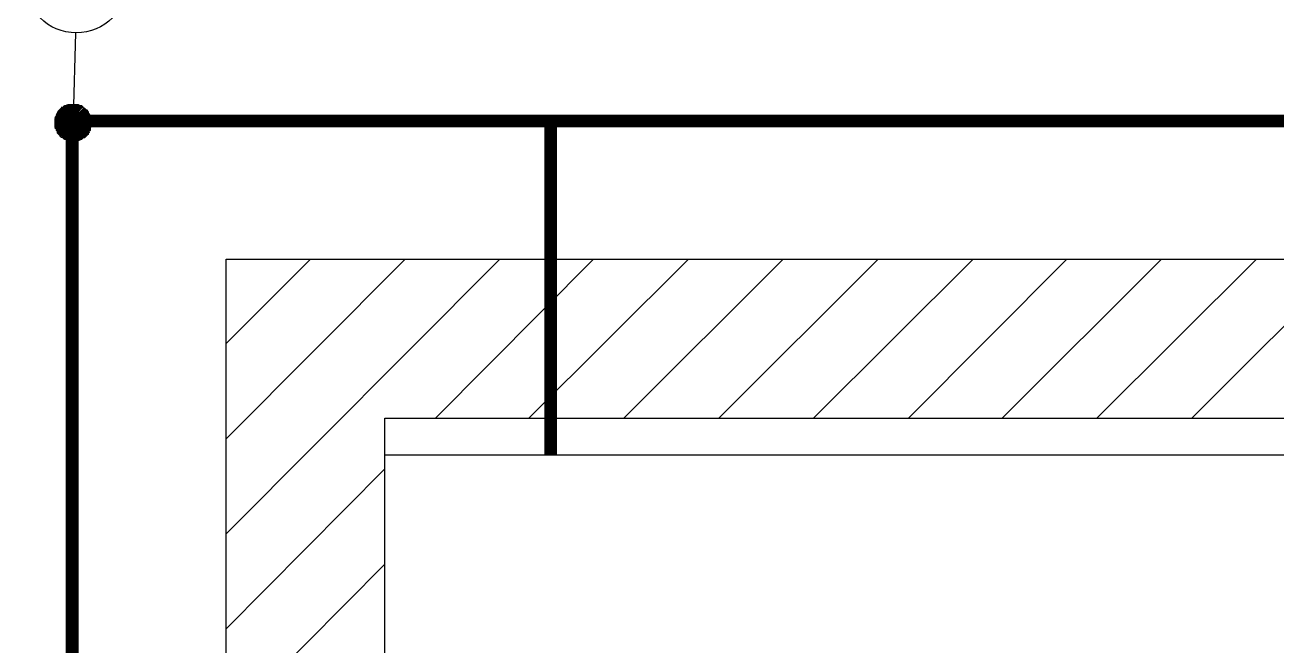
# Model space of a CAD drawing. Extents: x 2969 to 3809, y -1283 to -33.
# Drawn here: x 3069.2 to 3130.3, y -890.1 to -859.8 of the extents above; entities that cross this region are included whole.
import ezdxf

# ---------------------------------------------------------------- set-up
doc = ezdxf.new("R2010")
doc.units = 0
doc.header["$LTSCALE"] = 10
for name, color, linetype in [('填充', 8, 'Continuous'), ('轮廓', 7, 'Continuous'), ('钢筋', 4, 'Continuous')]:
    doc.layers.add(name, color=color, linetype=linetype)

msp = doc.modelspace()

# ---------------------------------------------------------------- linework, layer by layer
at = {"layer": '填充'}
for points in [[(3079.005, -875.386), (3083.11, -871.267)], [(3079.005, -880.027), (3087.732, -871.267)], [(3079.005, -884.671), (3092.364, -871.267)], [(3089.215, -879.024), (3096.938, -871.267)], [(3093.782, -879.024), (3101.57, -871.267)], [(3098.41, -879.024), (3106.198, -871.267)], [(3103.042, -879.024), (3110.831, -871.267)], [(3107.671, -879.024), (3115.459, -871.267)], [(3112.303, -879.024), (3120.037, -871.267)], [(3116.881, -879.024), (3124.666, -871.267)], [(3121.509, -879.024), (3129.298, -871.267)], [(3126.138, -879.024), (3133.926, -871.267)], [(3079.005, -889.311), (3086.739, -881.503)], [(3079.005, -893.955), (3086.739, -886.147)]]:
    msp.add_lwpolyline(points, dxfattribs=at)
at = {"layer": '轮廓'}
for points in [[(3079.005, -915.628), (3079.005, -871.267)], [(3079.005, -871.267), (3157.124, -871.267)], [(3086.739, -907.819), (3086.739, -879.024)], [(3086.739, -879.024), (3149.336, -879.024)], [(3086.739, -880.821), (3149.336, -880.821)]]:
    msp.add_lwpolyline(points, dxfattribs=at)
at = {"layer": '钢筋'}
for points in [[(3071.645, -860.219), (3071.537, -864.359)], [(3072.431, -864.625), (3072.431, -864.519), (3072.431, -864.464), (3072.377, -864.41), (3072.377, -864.315), (3072.377, -864.26), (3072.326, -864.205), (3072.271, -864.155), (3072.271, -864.1), (3072.217, -863.994), (3072.166, -863.994), (3072.111, -863.94), (3072.057, -863.888), (3072.006, -863.834), (3071.951, -863.779), (3071.846, -863.779), (3071.791, -863.728), (3071.748, -863.728), (3071.693, -863.728), (3071.588, -863.728), (3071.537, -863.728), (3071.482, -863.728), (3071.377, -863.728), (3071.322, -863.728), (3071.268, -863.728), (3071.162, -863.779), (3071.108, -863.779), (3071.057, -863.834), (3071.013, -863.888), (3070.959, -863.94), (3070.904, -863.994), (3070.853, -863.994), (3070.799, -864.1), (3070.744, -864.155), (3070.744, -864.205), (3070.693, -864.26), (3070.693, -864.315), (3070.639, -864.41), (3070.639, -864.464), (3070.639, -864.519), (3070.639, -864.625), (3070.639, -864.68), (3070.639, -864.731), (3070.639, -864.84), (3070.693, -864.891), (3070.693, -864.946), (3070.744, -864.997), (3070.744, -865.095), (3070.799, -865.15), (3070.853, -865.204), (3070.904, -865.256), (3070.959, -865.31), (3071.013, -865.31), (3071.057, -865.361), (3071.108, -865.416), (3071.162, -865.416), (3071.268, -865.471), (3071.322, -865.471), (3071.377, -865.471), (3071.482, -865.521), (3071.537, -865.521), (3071.588, -865.521), (3071.693, -865.471), (3071.748, -865.471), (3071.791, -865.471), (3071.846, -865.416), (3071.951, -865.416), (3072.006, -865.361), (3072.057, -865.31), (3072.111, -865.31), (3072.166, -865.256), (3072.217, -865.204), (3072.271, -865.15), (3072.271, -865.095), (3072.326, -864.997), (3072.377, -864.946), (3072.377, -864.891), (3072.377, -864.84), (3072.431, -864.731), (3072.431, -864.68), (3072.431, -864.625)], [(3070.639, -864.359), (3071.268, -863.728)], [(3070.639, -864.359), (3071.268, -863.728)], [(3070.639, -864.359), (3071.268, -863.728)], [(3070.639, -864.359), (3071.268, -863.728)], [(3070.639, -864.359), (3071.268, -863.728)], [(3070.639, -864.359), (3071.268, -863.728)], [(3070.639, -864.359), (3071.268, -863.728)], [(3070.639, -864.359), (3071.268, -863.728)], [(3070.639, -864.359), (3071.268, -863.728)], [(3070.639, -864.359), (3071.268, -863.728)], [(3070.639, -864.359), (3071.322, -863.728)], [(3070.639, -864.359), (3071.322, -863.728)], [(3070.639, -864.359), (3071.322, -863.728)], [(3070.639, -864.359), (3071.322, -863.728)], [(3070.639, -864.41), (3071.322, -863.728)], [(3070.639, -864.41), (3071.322, -863.728)], [(3070.639, -864.41), (3071.322, -863.728)], [(3070.639, -864.41), (3071.322, -863.728)], [(3070.639, -864.41), (3071.322, -863.728)], [(3070.639, -864.41), (3071.322, -863.728)], [(3070.639, -864.41), (3071.322, -863.728)], [(3070.639, -864.41), (3071.322, -863.728)], [(3070.639, -864.41), (3071.322, -863.728)], [(3070.639, -864.41), (3071.322, -863.728)], [(3070.639, -864.41), (3071.322, -863.728)], [(3070.639, -864.41), (3071.322, -863.728)], [(3070.639, -864.41), (3071.322, -863.728)], [(3070.639, -864.41), (3071.377, -863.728)], [(3070.639, -864.41), (3071.377, -863.728)], [(3070.639, -864.41), (3071.377, -863.728)], [(3070.639, -864.41), (3071.377, -863.728)], [(3070.639, -864.41), (3071.377, -863.728)], [(3070.639, -864.464), (3071.377, -863.728)], [(3070.639, -864.464), (3071.377, -863.728)], [(3070.639, -864.464), (3071.377, -863.728)], [(3070.639, -864.464), (3071.377, -863.728)], [(3070.639, -864.464), (3071.377, -863.728)], [(3070.639, -864.464), (3071.377, -863.728)], [(3070.639, -864.464), (3071.377, -863.728)], [(3070.639, -864.464), (3071.377, -863.728)], [(3070.639, -864.464), (3071.377, -863.728)], [(3070.639, -864.464), (3071.377, -863.728)], [(3070.639, -864.464), (3071.377, -863.728)], [(3070.639, -864.464), (3071.377, -863.728)], [(3070.639, -864.464), (3071.377, -863.728)], [(3070.639, -864.464), (3071.377, -863.728)], [(3070.639, -864.464), (3071.428, -863.728)], [(3070.639, -864.464), (3071.428, -863.728)], [(3070.639, -864.464), (3071.428, -863.728)], [(3070.639, -864.464), (3071.428, -863.728)], [(3070.639, -864.464), (3071.428, -863.728)], [(3070.639, -864.519), (3071.428, -863.728)], [(3070.639, -864.519), (3071.428, -863.728)], [(3070.639, -864.519), (3071.428, -863.728)], [(3070.639, -864.519), (3071.428, -863.728)], [(3070.639, -864.519), (3071.428, -863.728)], [(3070.639, -864.519), (3071.428, -863.728)], [(3070.639, -864.519), (3071.428, -863.728)], [(3070.639, -864.519), (3071.428, -863.728)], [(3070.639, -864.519), (3071.428, -863.728)], [(3070.639, -864.519), (3071.428, -863.728)], [(3070.639, -864.519), (3071.428, -863.728)], [(3070.639, -864.519), (3071.428, -863.728)], [(3070.639, -864.519), (3071.428, -863.728)], [(3070.639, -864.519), (3071.428, -863.728)], [(3070.639, -864.519), (3071.428, -863.728)], [(3070.639, -864.519), (3071.428, -863.728)], [(3070.639, -864.519), (3071.482, -863.728)], [(3070.639, -864.519), (3071.482, -863.728)], [(3070.639, -864.519), (3071.482, -863.728)], [(3070.639, -864.519), (3071.482, -863.728)], [(3070.639, -864.519), (3071.482, -863.728)], [(3070.639, -864.57), (3071.482, -863.728)], [(3070.639, -864.57), (3071.482, -863.728)], [(3070.639, -864.57), (3071.482, -863.728)], [(3070.639, -864.57), (3071.482, -863.728)], [(3070.639, -864.57), (3071.482, -863.728)], [(3070.639, -864.57), (3071.482, -863.728)], [(3070.639, -864.57), (3071.482, -863.728)], [(3070.639, -864.57), (3071.482, -863.728)], [(3070.639, -864.57), (3071.482, -863.728)], [(3070.639, -864.57), (3071.482, -863.728)], [(3070.639, -864.57), (3071.482, -863.728)], [(3070.639, -864.57), (3071.482, -863.728)], [(3070.639, -864.57), (3071.482, -863.728)], [(3070.639, -864.57), (3071.482, -863.728)], [(3070.639, -864.57), (3071.482, -863.728)], [(3070.639, -864.57), (3071.482, -863.728)], [(3070.639, -864.57), (3071.537, -863.728)], [(3070.639, -864.57), (3071.537, -863.728)], [(3070.639, -864.57), (3071.537, -863.728)], [(3070.639, -864.57), (3071.537, -863.728)], [(3070.639, -864.57), (3071.537, -863.728)], [(3070.639, -864.57), (3071.537, -863.728)], [(3070.639, -864.625), (3071.537, -863.728)], [(3070.639, -864.625), (3071.537, -863.728)], [(3070.639, -864.625), (3071.537, -863.728)], [(3070.639, -864.625), (3071.537, -863.728)], [(3070.639, -864.625), (3071.537, -863.728)], [(3070.639, -864.625), (3071.537, -863.728)], [(3070.639, -864.625), (3071.537, -863.728)], [(3070.639, -864.625), (3071.537, -863.728)], [(3070.639, -864.625), (3071.537, -863.728)], [(3070.639, -864.625), (3071.537, -863.728)], [(3070.639, -864.625), (3071.537, -863.728)], [(3070.639, -864.625), (3071.537, -863.728)], [(3070.639, -864.625), (3071.537, -863.728)], [(3070.639, -864.625), (3071.537, -863.728)], [(3070.639, -864.625), (3071.537, -863.728)], [(3070.639, -864.625), (3071.537, -863.728)], [(3070.639, -864.625), (3071.537, -863.728)], [(3070.639, -864.625), (3071.588, -863.728)], [(3070.639, -864.625), (3071.588, -863.728)], [(3070.639, -864.625), (3071.588, -863.728)], [(3070.639, -864.625), (3071.588, -863.728)], [(3070.639, -864.625), (3071.588, -863.728)], [(3070.639, -864.625), (3071.588, -863.728)], [(3070.639, -864.68), (3071.588, -863.728)], [(3070.639, -864.68), (3071.588, -863.728)], [(3070.639, -864.68), (3071.588, -863.728)], [(3070.639, -864.68), (3071.588, -863.728)], [(3070.639, -864.68), (3071.588, -863.728)], [(3070.639, -864.68), (3071.588, -863.728)], [(3070.639, -864.68), (3071.588, -863.728)], [(3070.639, -864.68), (3071.588, -863.728)], [(3070.639, -864.68), (3071.588, -863.728)], [(3070.639, -864.68), (3071.588, -863.728)], [(3070.639, -864.68), (3071.588, -863.728)], [(3070.639, -864.68), (3071.588, -863.728)], [(3070.639, -864.68), (3071.588, -863.728)], [(3070.639, -864.68), (3071.588, -863.728)], [(3070.639, -864.68), (3071.588, -863.728)], [(3070.639, -864.68), (3071.588, -863.728)], [(3070.639, -864.68), (3071.588, -863.728)], [(3070.639, -864.68), (3071.588, -863.728)], [(3070.639, -864.68), (3071.588, -863.728)], [(3070.639, -864.68), (3071.642, -863.728)], [(3070.639, -864.68), (3071.642, -863.728)], [(3070.639, -864.68), (3071.642, -863.728)], [(3070.639, -864.68), (3071.642, -863.728)], [(3070.639, -864.68), (3071.642, -863.728)], [(3070.639, -864.68), (3071.642, -863.728)], [(3070.639, -864.731), (3071.642, -863.728)], [(3070.639, -864.731), (3071.642, -863.728)], [(3070.639, -864.731), (3071.642, -863.728)], [(3070.639, -864.731), (3071.642, -863.728)], [(3070.639, -864.731), (3071.642, -863.728)], [(3070.639, -864.731), (3071.642, -863.728)], [(3070.639, -864.731), (3071.642, -863.728)], [(3070.639, -864.731), (3071.642, -863.728)], [(3070.639, -864.731), (3071.642, -863.728)], [(3070.639, -864.731), (3071.642, -863.728)], [(3070.639, -864.731), (3071.642, -863.728)], [(3070.639, -864.731), (3071.642, -863.728)], [(3070.639, -864.731), (3071.642, -863.728)], [(3070.639, -864.731), (3071.642, -863.728)], [(3070.639, -864.731), (3071.642, -863.728)], [(3070.639, -864.731), (3071.642, -863.728)], [(3070.639, -864.731), (3071.642, -863.728)], [(3070.639, -864.731), (3071.642, -863.728)], [(3070.639, -864.731), (3071.642, -863.728)], [(3070.639, -864.731), (3071.693, -863.728)], [(3070.639, -864.731), (3071.693, -863.728)], [(3070.639, -864.731), (3071.693, -863.728)], [(3070.639, -864.731), (3071.693, -863.728)], [(3070.639, -864.731), (3071.693, -863.728)], [(3070.639, -864.731), (3071.693, -863.728)], [(3070.639, -864.731), (3071.693, -863.728)], [(3070.639, -864.785), (3071.693, -863.728)], [(3070.639, -864.785), (3071.693, -863.728)], [(3070.639, -864.785), (3071.693, -863.728)], [(3070.639, -864.785), (3071.693, -863.728)], [(3070.639, -864.785), (3071.693, -863.728)], [(3070.639, -864.785), (3071.693, -863.728)], [(3070.639, -864.785), (3071.693, -863.728)], [(3070.639, -864.785), (3071.693, -863.728)], [(3070.639, -864.785), (3071.693, -863.728)], [(3070.639, -864.785), (3071.693, -863.728)], [(3070.639, -864.785), (3071.693, -863.728)], [(3070.639, -864.785), (3071.693, -863.728)], [(3070.639, -864.785), (3071.693, -863.728)], [(3070.639, -864.785), (3071.693, -863.728)], [(3070.639, -864.785), (3071.693, -863.728)], [(3070.639, -864.785), (3071.693, -863.728)], [(3070.639, -864.785), (3071.693, -863.728)], [(3070.639, -864.785), (3071.693, -863.728)], [(3070.639, -864.785), (3071.693, -863.728)], [(3070.639, -864.785), (3071.693, -863.728)], [(3070.639, -864.785), (3071.748, -863.728)], [(3070.639, -864.785), (3071.748, -863.728)], [(3070.639, -864.785), (3071.748, -863.728)], [(3070.639, -864.785), (3071.748, -863.728)], [(3070.639, -864.785), (3071.748, -863.728)], [(3070.639, -864.785), (3071.748, -863.728)], [(3070.639, -864.785), (3071.748, -863.728)], [(3070.639, -864.84), (3071.748, -863.728)], [(3070.639, -864.84), (3071.748, -863.728)], [(3070.639, -864.84), (3071.748, -863.728)], [(3070.639, -864.84), (3071.748, -863.728)], [(3070.639, -864.84), (3071.748, -863.728)], [(3070.639, -864.84), (3071.748, -863.728)], [(3070.639, -864.84), (3071.748, -863.728)], [(3070.639, -864.84), (3071.748, -863.728)], [(3070.639, -864.84), (3071.748, -863.728)], [(3070.639, -864.84), (3071.748, -863.728)], [(3070.639, -864.84), (3071.748, -863.728)], [(3070.639, -864.84), (3071.748, -863.728)], [(3070.639, -864.84), (3071.748, -863.728)], [(3070.639, -864.84), (3071.748, -863.728)], [(3070.639, -864.84), (3071.748, -863.728)], [(3070.639, -864.84), (3071.748, -863.728)], [(3070.639, -864.84), (3071.748, -863.728)], [(3070.639, -864.84), (3071.748, -863.728)], [(3070.639, -864.84), (3071.748, -863.728)], [(3070.639, -864.84), (3071.748, -863.728)], [(3070.639, -864.84), (3071.748, -863.728)], [(3070.639, -864.84), (3071.748, -863.728)], [(3070.639, -864.84), (3071.791, -863.728)], [(3070.639, -864.84), (3071.791, -863.728)], [(3070.639, -864.84), (3071.791, -863.728)], [(3070.639, -864.84), (3071.791, -863.728)], [(3070.639, -864.84), (3071.791, -863.728)], [(3070.639, -864.84), (3071.791, -863.728)], [(3070.639, -864.84), (3071.791, -863.728)], [(3070.639, -864.891), (3071.791, -863.728)], [(3070.693, -864.315), (3071.217, -863.728)], [(3070.693, -864.315), (3071.217, -863.728)], [(3070.693, -864.315), (3071.217, -863.728)], [(3070.693, -864.315), (3071.217, -863.728)], [(3070.693, -864.315), (3071.217, -863.728)], [(3070.693, -864.315), (3071.217, -863.728)], [(3070.693, -864.315), (3071.268, -863.728)], [(3070.693, -864.315), (3071.268, -863.728)], [(3070.693, -864.315), (3071.268, -863.728)], [(3070.693, -864.315), (3071.268, -863.728)], [(3070.693, -864.359), (3071.268, -863.728)], [(3070.693, -864.359), (3071.268, -863.728)], [(3070.693, -864.891), (3071.791, -863.728)], [(3070.693, -864.891), (3071.791, -863.728)], [(3070.693, -864.891), (3071.791, -863.728)], [(3070.693, -864.891), (3071.791, -863.728)], [(3070.693, -864.891), (3071.791, -863.728)], [(3070.693, -864.891), (3071.791, -863.728)], [(3070.693, -864.891), (3071.791, -863.728)], [(3070.693, -864.891), (3071.791, -863.728)], [(3070.693, -864.891), (3071.791, -863.728)], [(3070.693, -864.891), (3071.791, -863.728)], [(3070.693, -864.891), (3071.791, -863.728)], [(3070.693, -864.891), (3071.791, -863.728)], [(3070.693, -864.891), (3071.791, -863.728)], [(3070.693, -864.891), (3071.791, -863.728)], [(3070.693, -864.891), (3071.791, -863.728)], [(3070.693, -864.891), (3071.791, -863.728)], [(3070.693, -864.891), (3071.791, -863.728)], [(3070.693, -864.891), (3071.791, -863.728)], [(3070.693, -864.891), (3071.791, -863.728)], [(3070.693, -864.891), (3071.791, -863.728)], [(3070.693, -864.891), (3071.791, -863.728)], [(3070.693, -864.891), (3071.791, -863.728)], [(3070.693, -864.891), (3071.846, -863.728)], [(3070.693, -864.891), (3071.846, -863.728)], [(3070.693, -864.891), (3071.846, -863.728)], [(3070.693, -864.205), (3071.108, -863.779)], [(3070.693, -864.205), (3071.108, -863.779)], [(3070.693, -864.205), (3071.162, -863.779)], [(3070.693, -864.205), (3071.162, -863.779)], [(3070.693, -864.205), (3071.162, -863.779)], [(3070.693, -864.26), (3071.162, -863.779)], [(3070.693, -864.26), (3071.162, -863.779)], [(3070.693, -864.26), (3071.162, -863.779)], [(3070.693, -864.26), (3071.162, -863.779)], [(3070.693, -864.26), (3071.162, -863.779)], [(3070.693, -864.26), (3071.162, -863.779)], [(3070.693, -864.26), (3071.162, -863.779)], [(3070.693, -864.26), (3071.162, -863.779)], [(3070.693, -864.26), (3071.162, -863.779)], [(3070.693, -864.26), (3071.217, -863.779)], [(3070.693, -864.26), (3071.217, -863.779)], [(3070.693, -864.26), (3071.217, -863.779)], [(3070.693, -864.26), (3071.217, -863.779)], [(3070.693, -864.315), (3071.217, -863.779)], [(3070.693, -864.315), (3071.217, -863.779)], [(3070.693, -864.315), (3071.217, -863.779)], [(3070.693, -864.315), (3071.217, -863.779)], [(3070.693, -864.315), (3071.217, -863.779)], [(3070.693, -864.891), (3071.846, -863.779)], [(3070.693, -864.891), (3071.846, -863.779)], [(3070.693, -864.891), (3071.846, -863.779)], [(3070.693, -864.891), (3071.846, -863.779)], [(3070.693, -864.946), (3071.846, -863.779)], [(3070.693, -864.946), (3071.846, -863.779)], [(3070.693, -864.946), (3071.846, -863.779)], [(3070.693, -864.946), (3071.846, -863.779)], [(3070.693, -864.946), (3071.846, -863.779)], [(3070.693, -864.946), (3071.846, -863.779)], [(3070.693, -864.946), (3071.846, -863.779)], [(3070.693, -864.946), (3071.846, -863.779)], [(3070.693, -864.946), (3071.846, -863.779)], [(3070.693, -864.946), (3071.846, -863.779)], [(3070.693, -864.946), (3071.846, -863.779)], [(3070.693, -864.946), (3071.846, -863.779)], [(3070.693, -864.946), (3071.846, -863.779)], [(3070.693, -864.946), (3071.846, -863.779)], [(3070.693, -864.946), (3071.846, -863.779)], [(3070.693, -864.946), (3071.846, -863.779)], [(3070.693, -864.946), (3071.846, -863.779)], [(3070.693, -864.946), (3071.846, -863.779)], [(3070.693, -864.946), (3071.846, -863.779)], [(3070.693, -864.946), (3071.846, -863.779)], [(3070.693, -864.946), (3071.846, -863.779)], [(3070.693, -864.946), (3071.846, -863.779)], [(3070.693, -864.946), (3071.846, -863.779)], [(3070.693, -864.946), (3071.846, -863.779)], [(3070.693, -864.946), (3071.9, -863.779)], [(3070.693, -864.946), (3071.9, -863.779)], [(3070.693, -864.946), (3071.9, -863.779)], [(3070.693, -864.946), (3071.9, -863.779)], [(3070.693, -864.946), (3071.9, -863.779)], [(3070.693, -864.946), (3071.9, -863.779)], [(3070.693, -864.946), (3071.9, -863.779)], [(3070.693, -864.946), (3071.9, -863.779)], [(3070.693, -864.997), (3071.9, -863.779)], [(3070.693, -864.997), (3071.9, -863.779)], [(3070.693, -864.997), (3071.9, -863.779)], [(3070.693, -864.997), (3071.9, -863.779)], [(3070.693, -864.997), (3071.9, -863.779)], [(3070.693, -864.997), (3071.9, -863.779)], [(3070.693, -864.997), (3071.9, -863.779)], [(3070.693, -864.997), (3071.9, -863.779)], [(3070.693, -864.997), (3071.9, -863.779)], [(3070.693, -864.997), (3071.9, -863.779)], [(3070.693, -864.997), (3071.9, -863.779)], [(3070.693, -864.997), (3071.9, -863.779)], [(3070.693, -864.997), (3071.9, -863.779)], [(3070.693, -864.997), (3071.9, -863.779)], [(3070.693, -864.997), (3071.9, -863.779)], [(3070.693, -864.997), (3071.9, -863.779)], [(3070.693, -864.997), (3071.9, -863.779)], [(3070.693, -864.997), (3071.9, -863.779)], [(3070.693, -864.997), (3071.9, -863.779)], [(3070.693, -864.997), (3071.9, -863.779)], [(3070.744, -864.205), (3071.108, -863.779)], [(3070.744, -864.205), (3071.108, -863.779)], [(3070.744, -864.205), (3071.108, -863.779)], [(3070.744, -864.205), (3071.108, -863.779)], [(3070.744, -864.205), (3071.108, -863.779)], [(3070.744, -864.205), (3071.108, -863.779)], [(3070.744, -864.997), (3071.9, -863.779)], [(3070.744, -864.997), (3071.9, -863.779)], [(3070.744, -864.997), (3071.9, -863.779)], [(3070.744, -864.997), (3071.9, -863.779)], [(3070.744, -864.997), (3071.9, -863.779)], [(3070.744, -864.997), (3071.9, -863.779)], [(3070.744, -864.997), (3071.951, -863.779)], [(3070.744, -864.997), (3071.951, -863.779)], [(3070.744, -864.997), (3071.951, -863.779)], [(3070.744, -864.997), (3071.951, -863.779)], [(3070.744, -864.997), (3071.951, -863.779)], [(3070.744, -864.997), (3071.951, -863.779)], [(3070.744, -864.997), (3071.951, -863.779)], [(3070.744, -864.997), (3071.951, -863.779)], [(3070.744, -865.051), (3071.951, -863.779)], [(3070.744, -865.051), (3071.951, -863.779)], [(3070.744, -865.051), (3071.951, -863.779)], [(3070.744, -865.051), (3071.951, -863.779)], [(3070.744, -864.1), (3071.057, -863.834)], [(3070.744, -864.1), (3071.057, -863.834)], [(3070.744, -864.155), (3071.057, -863.834)], [(3070.744, -864.155), (3071.057, -863.834)], [(3070.744, -864.155), (3071.057, -863.834)], [(3070.744, -864.155), (3071.057, -863.834)], [(3070.744, -864.155), (3071.057, -863.834)], [(3070.744, -864.155), (3071.057, -863.834)], [(3070.744, -864.155), (3071.057, -863.834)], [(3070.744, -864.155), (3071.108, -863.834)], [(3070.744, -864.155), (3071.108, -863.834)], [(3070.744, -864.205), (3071.108, -863.834)], [(3070.744, -865.051), (3071.951, -863.834)], [(3070.744, -865.051), (3071.951, -863.834)], [(3070.744, -865.051), (3071.951, -863.834)], [(3070.744, -865.051), (3071.951, -863.834)], [(3070.744, -865.051), (3071.951, -863.834)], [(3070.744, -865.051), (3071.951, -863.834)], [(3070.744, -865.051), (3071.951, -863.834)], [(3070.744, -865.051), (3071.951, -863.834)], [(3070.744, -865.051), (3071.951, -863.834)], [(3070.744, -865.051), (3071.951, -863.834)], [(3070.744, -865.051), (3071.951, -863.834)], [(3070.744, -865.051), (3071.951, -863.834)], [(3070.744, -865.051), (3071.951, -863.834)], [(3070.744, -865.051), (3071.951, -863.834)], [(3070.744, -865.051), (3071.951, -863.834)], [(3070.744, -865.051), (3071.951, -863.834)], [(3070.744, -865.051), (3071.951, -863.834)], [(3070.744, -865.051), (3071.951, -863.834)], [(3070.744, -865.051), (3071.951, -863.834)], [(3070.744, -865.051), (3071.951, -863.834)], [(3070.744, -865.051), (3071.951, -863.834)], [(3070.744, -865.051), (3071.951, -863.834)], [(3070.744, -865.051), (3071.951, -863.834)], [(3070.744, -865.051), (3072.006, -863.834)], [(3070.744, -865.051), (3072.006, -863.834)], [(3070.744, -865.051), (3072.006, -863.834)], [(3070.744, -865.051), (3072.006, -863.834)], [(3070.744, -865.051), (3072.006, -863.834)], [(3070.744, -865.051), (3072.006, -863.834)], [(3070.744, -865.051), (3072.006, -863.834)], [(3070.744, -865.051), (3072.006, -863.834)], [(3070.744, -865.095), (3072.006, -863.834)], [(3070.744, -865.095), (3072.006, -863.834)], [(3070.744, -865.095), (3072.006, -863.834)], [(3070.744, -865.095), (3072.006, -863.834)], [(3070.744, -865.095), (3072.006, -863.834)], [(3070.744, -865.095), (3072.006, -863.834)], [(3070.744, -865.095), (3072.006, -863.834)], [(3070.744, -865.095), (3072.006, -863.834)], [(3070.744, -865.095), (3072.006, -863.834)], [(3070.744, -865.095), (3072.006, -863.834)], [(3070.744, -865.095), (3072.006, -863.834)], [(3070.744, -865.095), (3072.006, -863.834)], [(3070.744, -865.095), (3072.006, -863.834)], [(3070.744, -865.095), (3072.006, -863.834)], [(3070.799, -864.1), (3071.013, -863.834)], [(3070.799, -864.1), (3071.013, -863.834)], [(3070.799, -864.1), (3071.013, -863.834)], [(3070.799, -865.095), (3072.006, -863.834)], [(3070.799, -865.095), (3072.006, -863.834)], [(3070.799, -865.095), (3072.006, -863.834)], [(3070.799, -865.095), (3072.006, -863.834)], [(3070.799, -865.095), (3072.006, -863.834)], [(3070.799, -865.095), (3072.006, -863.834)], [(3070.799, -865.095), (3072.006, -863.834)], [(3070.799, -865.095), (3072.006, -863.834)], [(3070.799, -865.095), (3072.006, -863.834)], [(3070.799, -865.095), (3072.006, -863.834)], [(3070.799, -865.095), (3072.006, -863.834)], [(3070.799, -865.095), (3072.006, -863.834)], [(3070.799, -865.095), (3072.006, -863.834)], [(3070.799, -865.095), (3072.006, -863.834)], [(3070.799, -865.095), (3072.006, -863.834)], [(3070.799, -864.045), (3070.959, -863.888)], [(3070.799, -864.045), (3070.959, -863.888)], [(3070.799, -864.045), (3071.013, -863.888)], [(3070.799, -864.1), (3071.013, -863.888)], [(3070.799, -864.1), (3071.013, -863.888)], [(3070.799, -864.1), (3071.013, -863.888)], [(3070.799, -865.095), (3072.057, -863.888)], [(3070.799, -865.095), (3072.057, -863.888)], [(3070.799, -865.095), (3072.057, -863.888)], [(3070.799, -865.095), (3072.057, -863.888)], [(3070.799, -865.095), (3072.057, -863.888)], [(3070.799, -865.095), (3072.057, -863.888)], [(3070.799, -865.095), (3072.057, -863.888)], [(3070.799, -865.095), (3072.057, -863.888)], [(3070.799, -865.095), (3072.057, -863.888)], [(3070.799, -865.15), (3072.057, -863.888)], [(3070.799, -865.15), (3072.057, -863.888)], [(3070.799, -865.15), (3072.057, -863.888)], [(3070.799, -865.15), (3072.057, -863.888)], [(3070.799, -865.15), (3072.057, -863.888)], [(3070.799, -865.15), (3072.057, -863.888)], [(3070.799, -865.15), (3072.057, -863.888)], [(3070.799, -865.15), (3072.057, -863.888)], [(3070.799, -865.15), (3072.057, -863.888)], [(3070.799, -865.15), (3072.057, -863.888)], [(3070.799, -865.15), (3072.057, -863.888)], [(3070.799, -865.15), (3072.057, -863.888)], [(3070.799, -865.15), (3072.057, -863.888)], [(3070.799, -865.15), (3072.057, -863.888)], [(3070.799, -865.15), (3072.057, -863.888)], [(3070.799, -865.15), (3072.057, -863.888)], [(3070.799, -865.15), (3072.057, -863.888)], [(3070.799, -865.15), (3072.057, -863.888)], [(3070.799, -865.15), (3072.057, -863.888)], [(3070.799, -865.15), (3072.057, -863.888)], [(3070.799, -865.15), (3072.057, -863.888)], [(3070.799, -865.15), (3072.057, -863.888)], [(3070.799, -865.15), (3072.057, -863.888)], [(3070.799, -865.15), (3072.057, -863.888)], [(3070.799, -865.15), (3072.057, -863.888)], [(3070.799, -865.15), (3072.057, -863.888)], [(3070.799, -865.15), (3072.057, -863.888)], [(3070.799, -865.15), (3072.057, -863.888)], [(3070.799, -865.15), (3072.057, -863.888)], [(3070.799, -865.15), (3072.057, -863.888)], [(3070.799, -865.15), (3072.057, -863.888)], [(3070.853, -864.045), (3070.959, -863.888)], [(3070.853, -865.15), (3072.111, -863.888)], [(3070.853, -865.15), (3072.111, -863.888)], [(3070.853, -865.15), (3072.111, -863.888)], [(3070.853, -865.15), (3072.111, -863.888)], [(3070.853, -865.15), (3072.111, -863.888)], [(3070.853, -865.15), (3072.111, -863.888)], [(3070.853, -865.15), (3072.111, -863.888)], [(3070.853, -865.15), (3072.111, -863.888)], [(3070.853, -865.15), (3072.111, -863.888)], [(3070.853, -865.204), (3072.111, -863.888)], [(3070.853, -865.204), (3072.111, -863.888)], [(3070.853, -865.204), (3072.111, -863.888)], [(3070.853, -865.204), (3072.111, -863.888)], [(3070.853, -863.994), (3070.904, -863.94)], [(3070.853, -863.994), (3070.959, -863.94)], [(3070.853, -865.204), (3072.111, -863.94)], [(3070.853, -865.204), (3072.111, -863.94)], [(3070.853, -865.204), (3072.111, -863.94)], [(3070.853, -865.204), (3072.111, -863.94)], [(3070.853, -865.204), (3072.111, -863.94)], [(3070.853, -865.204), (3072.111, -863.94)], [(3070.853, -865.204), (3072.111, -863.94)], [(3070.853, -865.204), (3072.111, -863.94)], [(3070.853, -865.204), (3072.111, -863.94)], [(3070.853, -865.204), (3072.111, -863.94)], [(3070.853, -865.204), (3072.111, -863.94)], [(3070.853, -865.204), (3072.111, -863.94)], [(3070.853, -865.204), (3072.111, -863.94)], [(3070.853, -865.204), (3072.111, -863.94)], [(3070.853, -865.204), (3072.111, -863.94)], [(3070.853, -865.204), (3072.111, -863.94)], [(3070.853, -865.204), (3072.111, -863.94)], [(3070.853, -865.204), (3072.111, -863.94)], [(3070.853, -865.204), (3072.111, -863.94)], [(3070.853, -865.204), (3072.111, -863.94)], [(3070.853, -865.204), (3072.111, -863.94)], [(3070.853, -865.204), (3072.111, -863.94)], [(3070.853, -865.204), (3072.111, -863.94)], [(3070.853, -865.204), (3072.111, -863.94)], [(3070.853, -865.204), (3072.111, -863.94)], [(3070.853, -865.204), (3072.111, -863.94)], [(3070.853, -865.204), (3072.111, -863.94)], [(3070.853, -865.204), (3072.111, -863.94)], [(3070.853, -865.204), (3072.111, -863.94)], [(3070.853, -865.204), (3072.166, -863.94)], [(3070.853, -865.204), (3072.166, -863.94)], [(3070.853, -865.204), (3072.166, -863.94)], [(3070.853, -865.204), (3072.166, -863.94)], [(3070.853, -865.204), (3072.166, -863.94)], [(3070.853, -865.204), (3072.166, -863.94)], [(3070.853, -865.204), (3072.166, -863.94)], [(3070.904, -865.204), (3072.166, -863.94)], [(3070.904, -865.204), (3072.166, -863.94)], [(3070.904, -865.204), (3072.166, -863.94)], [(3070.904, -865.256), (3072.166, -863.94)], [(3070.904, -865.256), (3072.166, -863.94)], [(3070.904, -865.256), (3072.166, -863.94)], [(3070.904, -865.256), (3072.166, -863.94)], [(3070.904, -865.256), (3072.166, -863.94)], [(3070.904, -865.256), (3072.166, -863.94)], [(3070.904, -865.256), (3072.166, -863.94)], [(3070.904, -865.256), (3072.166, -863.94)], [(3070.904, -865.256), (3072.166, -863.94)], [(3070.904, -865.256), (3072.166, -863.994)], [(3070.904, -865.256), (3072.166, -863.994)], [(3070.904, -865.256), (3072.166, -863.994)], [(3070.904, -865.256), (3072.166, -863.994)], [(3070.904, -865.256), (3072.166, -863.994)], [(3070.904, -865.256), (3072.166, -863.994)], [(3070.904, -865.256), (3072.166, -863.994)], [(3070.904, -865.256), (3072.166, -863.994)], [(3070.904, -865.256), (3072.166, -863.994)], [(3070.904, -865.256), (3072.166, -863.994)], [(3070.904, -865.256), (3072.166, -863.994)], [(3070.904, -865.256), (3072.166, -863.994)], [(3070.904, -865.256), (3072.166, -863.994)], [(3070.904, -865.256), (3072.166, -863.994)], [(3070.904, -865.256), (3072.166, -863.994)], [(3070.904, -865.256), (3072.166, -863.994)], [(3070.904, -865.256), (3072.166, -863.994)], [(3070.904, -865.256), (3072.166, -863.994)], [(3070.904, -865.256), (3072.166, -863.994)], [(3070.904, -865.256), (3072.166, -863.994)], [(3070.904, -865.256), (3072.166, -863.994)], [(3070.904, -865.256), (3072.166, -863.994)], [(3070.904, -865.256), (3072.166, -863.994)], [(3070.904, -865.256), (3072.166, -863.994)], [(3070.904, -865.256), (3072.166, -863.994)], [(3070.904, -865.256), (3072.166, -863.994)], [(3070.904, -865.256), (3072.166, -863.994)], [(3070.904, -865.256), (3072.217, -863.994)], [(3070.904, -865.256), (3072.217, -863.994)], [(3070.904, -865.256), (3072.217, -863.994)], [(3070.904, -865.256), (3072.217, -863.994)], [(3070.904, -865.256), (3072.217, -863.994)], [(3070.959, -865.256), (3072.217, -863.994)], [(3070.959, -865.256), (3072.217, -863.994)], [(3070.959, -865.256), (3072.217, -863.994)], [(3070.959, -865.256), (3072.217, -863.994)], [(3070.959, -865.256), (3072.217, -863.994)], [(3070.959, -865.256), (3072.217, -863.994)], [(3070.959, -865.31), (3072.217, -863.994)], [(3070.959, -865.31), (3072.217, -863.994)], [(3070.959, -865.31), (3072.217, -863.994)], [(3070.959, -865.31), (3072.217, -863.994)], [(3070.959, -865.31), (3072.217, -863.994)], [(3070.959, -865.31), (3072.217, -864.045)], [(3070.959, -865.31), (3072.217, -864.045)], [(3070.959, -865.31), (3072.217, -864.045)], [(3070.959, -865.31), (3072.217, -864.045)], [(3070.959, -865.31), (3072.217, -864.045)], [(3070.959, -865.31), (3072.217, -864.045)], [(3070.959, -865.31), (3072.217, -864.045)], [(3070.959, -865.31), (3072.217, -864.045)], [(3070.959, -865.31), (3072.217, -864.045)], [(3070.959, -865.31), (3072.217, -864.045)], [(3070.959, -865.31), (3072.217, -864.045)], [(3070.959, -865.31), (3072.217, -864.045)], [(3070.959, -865.31), (3072.217, -864.045)], [(3070.959, -865.31), (3072.217, -864.045)], [(3070.959, -865.31), (3072.217, -864.045)], [(3070.959, -865.31), (3072.217, -864.045)], [(3070.959, -865.31), (3072.217, -864.045)], [(3070.959, -865.31), (3072.217, -864.045)], [(3070.959, -865.31), (3072.217, -864.045)], [(3070.959, -865.31), (3072.217, -864.045)], [(3070.959, -865.31), (3072.217, -864.045)], [(3070.959, -865.31), (3072.217, -864.045)], [(3070.959, -865.31), (3072.217, -864.045)], [(3070.959, -865.31), (3072.217, -864.045)], [(3070.959, -865.31), (3072.217, -864.045)], [(3070.959, -865.31), (3072.217, -864.045)], [(3070.959, -865.31), (3072.217, -864.045)], [(3070.959, -865.31), (3072.217, -864.045)], [(3070.959, -865.31), (3072.217, -864.045)], [(3070.959, -865.31), (3072.217, -864.045)], [(3070.959, -865.31), (3072.217, -864.045)], [(3071.013, -865.31), (3072.217, -864.045)], [(3071.013, -865.31), (3072.217, -864.045)], [(3071.013, -865.31), (3072.217, -864.045)], [(3071.013, -865.31), (3072.271, -864.045)], [(3071.013, -865.31), (3072.271, -864.045)], [(3071.013, -865.31), (3072.271, -864.045)], [(3071.013, -865.31), (3072.271, -864.045)], [(3071.013, -865.31), (3072.271, -864.045)], [(3071.013, -865.31), (3072.271, -864.045)], [(3071.013, -865.31), (3072.271, -864.045)], [(3071.013, -865.31), (3072.271, -864.1)], [(3071.013, -865.31), (3072.271, -864.1)], [(3071.013, -865.31), (3072.271, -864.1)], [(3071.013, -865.31), (3072.271, -864.1)], [(3071.013, -865.31), (3072.271, -864.1)], [(3071.013, -865.361), (3072.271, -864.1)], [(3071.013, -865.361), (3072.271, -864.1)], [(3071.013, -865.361), (3072.271, -864.1)], [(3071.013, -865.361), (3072.271, -864.1)], [(3071.013, -865.361), (3072.271, -864.1)], [(3071.013, -865.361), (3072.271, -864.1)], [(3071.013, -865.361), (3072.271, -864.1)], [(3071.013, -865.361), (3072.271, -864.1)], [(3071.013, -865.361), (3072.271, -864.1)], [(3071.013, -865.361), (3072.271, -864.1)], [(3071.013, -865.361), (3072.271, -864.1)], [(3071.013, -865.361), (3072.271, -864.1)], [(3071.013, -865.361), (3072.271, -864.1)], [(3071.013, -865.361), (3072.271, -864.1)], [(3071.013, -865.361), (3072.271, -864.1)], [(3071.013, -865.361), (3072.271, -864.1)], [(3071.013, -865.361), (3072.271, -864.1)], [(3071.013, -865.361), (3072.271, -864.1)], [(3071.013, -865.361), (3072.271, -864.1)], [(3071.013, -865.361), (3072.271, -864.1)], [(3071.013, -865.361), (3072.271, -864.1)], [(3071.013, -865.361), (3072.271, -864.1)], [(3071.013, -865.361), (3072.271, -864.1)], [(3071.013, -865.361), (3072.271, -864.1)], [(3071.057, -865.361), (3072.271, -864.1)], [(3071.057, -865.361), (3072.271, -864.1)], [(3071.057, -865.361), (3072.271, -864.1)], [(3071.057, -865.361), (3072.271, -864.1)], [(3071.057, -865.361), (3072.271, -864.1)], [(3071.057, -865.361), (3072.271, -864.1)], [(3071.057, -865.361), (3072.271, -864.1)], [(3071.057, -865.361), (3072.271, -864.1)], [(3071.057, -865.361), (3072.271, -864.1)], [(3071.057, -865.361), (3072.271, -864.155)], [(3071.057, -865.361), (3072.271, -864.155)], [(3071.057, -865.361), (3072.271, -864.155)], [(3071.057, -865.361), (3072.271, -864.155)], [(3071.057, -865.361), (3072.271, -864.155)], [(3071.057, -865.361), (3072.271, -864.155)], [(3071.057, -865.361), (3072.271, -864.155)], [(3071.057, -865.361), (3072.271, -864.155)], [(3071.057, -865.361), (3072.271, -864.155)], [(3071.057, -865.361), (3072.271, -864.155)], [(3071.057, -865.361), (3072.271, -864.155)], [(3071.057, -865.361), (3072.271, -864.155)], [(3071.057, -865.361), (3072.326, -864.155)], [(3071.057, -865.361), (3072.326, -864.155)], [(3071.057, -865.361), (3072.326, -864.155)], [(3071.057, -865.361), (3072.326, -864.155)], [(3071.057, -865.361), (3072.326, -864.155)], [(3071.057, -865.361), (3072.326, -864.155)], [(3071.057, -865.361), (3072.326, -864.155)], [(3071.057, -865.361), (3072.326, -864.155)], [(3071.057, -865.361), (3072.326, -864.155)], [(3071.057, -865.361), (3072.326, -864.155)], [(3071.057, -865.361), (3072.326, -864.155)], [(3071.057, -865.361), (3072.326, -864.155)], [(3071.057, -865.361), (3072.326, -864.155)], [(3071.057, -865.361), (3072.326, -864.155)], [(3071.057, -865.416), (3072.326, -864.155)], [(3071.108, -865.416), (3072.326, -864.155)], [(3071.108, -865.416), (3072.326, -864.155)], [(3071.108, -865.416), (3072.326, -864.155)], [(3071.108, -865.416), (3072.326, -864.155)], [(3071.108, -865.416), (3072.326, -864.155)], [(3071.108, -865.416), (3072.326, -864.155)], [(3071.108, -865.416), (3072.326, -864.155)], [(3071.108, -865.416), (3072.326, -864.155)], [(3071.108, -865.416), (3072.326, -864.155)], [(3071.108, -865.416), (3072.326, -864.205)], [(3071.108, -865.416), (3072.326, -864.205)], [(3071.108, -865.416), (3072.326, -864.205)], [(3071.108, -865.416), (3072.326, -864.205)], [(3071.108, -865.416), (3072.326, -864.205)], [(3071.108, -865.416), (3072.326, -864.205)], [(3071.108, -865.416), (3072.326, -864.205)], [(3071.108, -865.416), (3072.326, -864.205)], [(3071.108, -865.416), (3072.326, -864.205)], [(3071.108, -865.416), (3072.326, -864.205)], [(3071.108, -865.416), (3072.326, -864.205)], [(3071.108, -865.416), (3072.326, -864.205)], [(3071.108, -865.416), (3072.326, -864.205)], [(3071.108, -865.416), (3072.326, -864.205)], [(3071.108, -865.416), (3072.326, -864.205)], [(3071.108, -865.416), (3072.326, -864.205)], [(3071.108, -865.416), (3072.326, -864.205)], [(3071.108, -865.416), (3072.326, -864.205)], [(3071.108, -865.416), (3072.326, -864.205)], [(3071.108, -865.416), (3072.326, -864.205)], [(3071.108, -865.416), (3072.326, -864.205)], [(3071.108, -865.416), (3072.326, -864.205)], [(3071.108, -865.416), (3072.326, -864.205)], [(3071.108, -865.416), (3072.326, -864.205)], [(3071.108, -865.416), (3072.326, -864.205)], [(3071.108, -865.416), (3072.326, -864.205)], [(3071.162, -865.416), (3072.326, -864.205)], [(3071.162, -865.416), (3072.326, -864.205)], [(3071.162, -865.416), (3072.326, -864.205)], [(3071.162, -865.416), (3072.326, -864.205)], [(3071.162, -865.416), (3072.326, -864.205)], [(3071.162, -865.416), (3072.326, -864.205)], [(3071.162, -865.416), (3072.326, -864.205)], [(3071.162, -865.416), (3072.326, -864.205)], [(3071.162, -865.416), (3072.326, -864.26)], [(3071.162, -865.416), (3072.326, -864.26)], [(3071.162, -865.416), (3072.326, -864.26)], [(3071.162, -865.416), (3072.326, -864.26)], [(3071.162, -865.416), (3072.326, -864.26)], [(3071.162, -865.416), (3072.326, -864.26)], [(3071.162, -865.416), (3072.326, -864.26)], [(3071.162, -865.416), (3072.326, -864.26)], [(3071.162, -865.416), (3072.326, -864.26)], [(3071.162, -865.416), (3072.377, -864.26)], [(3071.162, -865.416), (3072.377, -864.26)], [(3071.162, -865.416), (3072.377, -864.26)], [(3071.162, -865.416), (3072.377, -864.26)], [(3071.162, -865.416), (3072.377, -864.26)], [(3071.162, -865.416), (3072.377, -864.26)], [(3071.162, -865.416), (3072.377, -864.26)], [(3071.162, -865.416), (3072.377, -864.26)], [(3071.162, -865.416), (3072.377, -864.26)], [(3071.162, -865.416), (3072.377, -864.26)], [(3071.162, -865.416), (3072.377, -864.26)], [(3071.162, -865.416), (3072.377, -864.26)], [(3071.162, -865.416), (3072.377, -864.26)], [(3071.162, -865.416), (3072.377, -864.26)], [(3071.162, -865.416), (3072.377, -864.26)], [(3071.162, -865.416), (3072.377, -864.26)], [(3071.217, -865.416), (3072.377, -864.26)], [(3071.217, -865.471), (3072.377, -864.26)], [(3071.217, -865.471), (3072.377, -864.26)], [(3071.217, -865.471), (3072.377, -864.26)], [(3071.217, -865.471), (3072.377, -864.26)], [(3071.217, -865.471), (3072.377, -864.26)], [(3071.217, -865.471), (3072.377, -864.26)], [(3071.217, -865.471), (3072.377, -864.26)], [(3071.217, -865.471), (3072.377, -864.315)], [(3071.217, -865.471), (3072.377, -864.315)], [(3071.217, -865.471), (3072.377, -864.315)], [(3071.217, -865.471), (3072.377, -864.315)], [(3071.217, -865.471), (3072.377, -864.315)], [(3071.217, -865.471), (3072.377, -864.315)], [(3071.217, -865.471), (3072.377, -864.315)], [(3071.217, -865.471), (3072.377, -864.315)], [(3071.217, -865.471), (3072.377, -864.315)], [(3071.217, -865.471), (3072.377, -864.315)], [(3071.217, -865.471), (3072.377, -864.315)], [(3071.217, -865.471), (3072.377, -864.315)], [(3071.217, -865.471), (3072.377, -864.315)], [(3071.217, -865.471), (3072.377, -864.315)], [(3071.217, -865.471), (3072.377, -864.315)], [(3071.217, -865.471), (3072.377, -864.315)], [(3071.217, -865.471), (3072.377, -864.315)], [(3071.217, -865.471), (3072.377, -864.315)], [(3071.217, -865.471), (3072.377, -864.315)], [(3071.217, -865.471), (3072.377, -864.315)], [(3071.217, -865.471), (3072.377, -864.315)], [(3071.217, -865.471), (3072.377, -864.315)], [(3071.217, -865.471), (3072.377, -864.315)], [(3071.268, -865.471), (3072.377, -864.315)], [(3071.268, -865.471), (3072.377, -864.315)], [(3071.268, -865.471), (3072.377, -864.315)], [(3071.268, -865.471), (3072.377, -864.315)], [(3071.268, -865.471), (3072.377, -864.315)], [(3071.268, -865.471), (3072.377, -864.315)], [(3071.268, -865.471), (3072.377, -864.315)], [(3071.268, -865.471), (3072.377, -864.359)], [(3071.268, -865.471), (3072.377, -864.359)], [(3071.268, -865.471), (3072.377, -864.359)], [(3071.268, -865.471), (3072.377, -864.359)], [(3071.268, -865.471), (3072.377, -864.359)], [(3071.268, -865.471), (3072.377, -864.359)], [(3071.268, -865.471), (3072.377, -864.359)], [(3071.268, -865.471), (3072.377, -864.359)], [(3071.268, -865.471), (3072.377, -864.359)], [(3071.268, -865.471), (3072.377, -864.359)], [(3071.268, -865.471), (3072.377, -864.359)], [(3071.268, -865.471), (3072.377, -864.359)], [(3071.268, -865.471), (3072.377, -864.359)], [(3071.268, -865.471), (3072.377, -864.359)], [(3071.268, -865.471), (3072.377, -864.359)], [(3071.268, -865.471), (3072.377, -864.359)], [(3071.268, -865.471), (3072.377, -864.359)], [(3071.268, -865.471), (3072.377, -864.359)], [(3071.268, -865.471), (3072.377, -864.359)], [(3071.268, -865.471), (3072.377, -864.359)], [(3071.268, -865.471), (3072.377, -864.359)], [(3071.268, -865.471), (3072.377, -864.359)], [(3071.322, -865.471), (3072.377, -864.359)], [(3071.322, -865.471), (3072.377, -864.359)], [(3071.322, -865.471), (3072.377, -864.359)], [(3071.322, -865.471), (3072.377, -864.359)], [(3071.322, -865.471), (3072.377, -864.359)], [(3071.322, -865.471), (3072.377, -864.359)], [(3071.322, -865.471), (3072.377, -864.359)], [(3071.322, -865.471), (3072.377, -864.41)], [(3071.322, -865.471), (3072.377, -864.41)], [(3071.322, -865.471), (3072.377, -864.41)], [(3071.322, -865.471), (3072.377, -864.41)], [(3071.322, -865.471), (3072.377, -864.41)], [(3071.322, -865.471), (3072.377, -864.41)], [(3071.322, -865.471), (3072.377, -864.41)], [(3071.322, -865.471), (3072.377, -864.41)], [(3071.322, -865.471), (3072.377, -864.41)], [(3071.322, -865.471), (3072.431, -864.41)], [(3071.322, -865.471), (3072.431, -864.41)], [(3071.322, -865.471), (3072.431, -864.41)], [(3071.322, -865.471), (3072.431, -864.41)], [(3071.322, -865.471), (3072.431, -864.41)], [(3071.322, -865.471), (3072.431, -864.41)], [(3071.322, -865.471), (3072.431, -864.41)], [(3071.322, -865.471), (3072.431, -864.41)], [(3071.322, -865.471), (3072.431, -864.41)], [(3071.322, -865.471), (3072.431, -864.41)], [(3071.322, -865.471), (3072.431, -864.41)], [(3071.322, -865.471), (3072.431, -864.41)], [(3071.377, -865.471), (3072.431, -864.41)], [(3071.377, -865.471), (3072.431, -864.41)], [(3071.377, -865.471), (3072.431, -864.41)], [(3071.377, -865.471), (3072.431, -864.41)], [(3071.377, -865.471), (3072.431, -864.41)], [(3071.377, -865.471), (3072.431, -864.41)], [(3071.377, -865.471), (3072.431, -864.41)], [(3071.377, -865.471), (3072.431, -864.464)], [(3071.377, -865.471), (3072.431, -864.464)], [(3071.377, -865.471), (3072.431, -864.464)], [(3071.377, -865.471), (3072.431, -864.464)], [(3071.377, -865.471), (3072.431, -864.464)], [(3071.377, -865.471), (3072.431, -864.464)], [(3071.377, -865.471), (3072.431, -864.464)], [(3071.377, -865.471), (3072.431, -864.464)], [(3071.377, -865.471), (3072.431, -864.464)], [(3071.377, -865.471), (3072.431, -864.464)], [(3071.377, -865.471), (3072.431, -864.464)], [(3071.377, -865.471), (3072.431, -864.464)], [(3071.377, -865.521), (3072.431, -864.464)], [(3071.377, -865.521), (3072.431, -864.464)], [(3071.377, -865.521), (3072.431, -864.464)], [(3071.377, -865.521), (3072.431, -864.464)], [(3071.377, -865.521), (3072.431, -864.464)], [(3071.377, -865.521), (3072.431, -864.464)], [(3071.377, -865.521), (3072.431, -864.464)], [(3071.377, -865.521), (3072.431, -864.464)], [(3071.428, -865.521), (3072.431, -864.464)], [(3071.428, -865.521), (3072.431, -864.464)], [(3071.428, -865.521), (3072.431, -864.464)], [(3071.428, -865.521), (3072.431, -864.464)], [(3071.428, -865.521), (3072.431, -864.464)], [(3071.428, -865.521), (3072.431, -864.464)], [(3071.428, -865.521), (3072.431, -864.519)], [(3071.428, -865.521), (3072.431, -864.519)], [(3071.428, -865.521), (3072.431, -864.519)], [(3071.428, -865.521), (3072.431, -864.519)], [(3071.428, -865.521), (3072.431, -864.519)], [(3071.428, -865.521), (3072.431, -864.519)], [(3071.428, -865.521), (3072.431, -864.519)], [(3071.428, -865.521), (3072.431, -864.519)], [(3071.428, -865.521), (3072.431, -864.519)], [(3071.428, -865.521), (3072.431, -864.519)], [(3071.428, -865.521), (3072.431, -864.519)], [(3071.428, -865.521), (3072.431, -864.519)], [(3071.428, -865.521), (3072.431, -864.519)], [(3071.428, -865.521), (3072.431, -864.519)], [(3071.428, -865.521), (3072.431, -864.519)], [(3071.428, -865.521), (3072.431, -864.519)], [(3071.428, -865.521), (3072.431, -864.519)], [(3071.428, -865.521), (3072.431, -864.519)], [(3071.428, -865.521), (3072.431, -864.519)], [(3071.482, -865.521), (3072.431, -864.519)], [(3071.482, -865.521), (3072.431, -864.519)], [(3071.482, -865.521), (3072.431, -864.519)], [(3071.482, -865.521), (3072.431, -864.519)], [(3071.482, -865.521), (3072.431, -864.519)], [(3071.482, -865.521), (3072.431, -864.519)], [(3071.482, -865.521), (3072.431, -864.57)], [(3071.482, -865.521), (3072.431, -864.57)], [(3071.482, -865.521), (3072.431, -864.57)], [(3071.482, -865.521), (3072.431, -864.57)], [(3071.482, -865.521), (3072.431, -864.57)], [(3071.482, -865.521), (3072.431, -864.57)], [(3071.482, -865.521), (3072.431, -864.57)], [(3071.482, -865.521), (3072.431, -864.57)], [(3071.482, -865.521), (3072.431, -864.57)], [(3071.482, -865.521), (3072.431, -864.57)], [(3071.482, -865.521), (3072.431, -864.57)], [(3071.482, -865.521), (3072.431, -864.57)], [(3071.482, -865.521), (3072.431, -864.57)], [(3071.482, -865.521), (3072.431, -864.57)], [(3071.482, -865.521), (3072.431, -864.57)], [(3071.482, -865.521), (3072.431, -864.57)], [(3071.482, -865.521), (3072.431, -864.57)], [(3071.482, -865.521), (3072.431, -864.57)], [(3071.537, -865.521), (3072.431, -864.57)], [(3071.537, -865.521), (3072.431, -864.57)], [(3071.537, -865.521), (3072.431, -864.57)], [(3071.537, -865.521), (3072.431, -864.57)], [(3071.537, -865.521), (3072.431, -864.57)], [(3071.537, -865.521), (3072.431, -864.57)], [(3071.537, -865.521), (3072.431, -864.625)], [(3071.537, -865.521), (3072.431, -864.625)], [(3071.537, -865.521), (3072.431, -864.625)], [(3071.537, -865.521), (3072.431, -864.625)], [(3071.537, -865.521), (3072.431, -864.625)], [(3071.537, -865.521), (3072.431, -864.625)], [(3071.537, -865.521), (3072.431, -864.625)], [(3071.537, -865.521), (3072.431, -864.625)], [(3071.537, -865.521), (3072.431, -864.625)], [(3071.537, -865.521), (3072.431, -864.625)], [(3071.537, -865.521), (3072.431, -864.625)], [(3071.537, -865.521), (3072.431, -864.625)], [(3071.537, -865.521), (3072.431, -864.625)], [(3071.537, -865.521), (3072.431, -864.625)], [(3071.537, -865.521), (3072.431, -864.625)], [(3071.537, -865.521), (3072.431, -864.625)], [(3071.537, -865.521), (3072.431, -864.625)], [(3071.588, -865.521), (3072.431, -864.625)], [(3071.588, -865.521), (3072.431, -864.625)], [(3071.588, -865.521), (3072.431, -864.625)], [(3071.588, -865.521), (3072.431, -864.625)], [(3071.588, -865.521), (3072.431, -864.625)], [(3071.588, -865.521), (3072.431, -864.68)], [(3071.588, -865.521), (3072.431, -864.68)], [(3071.588, -865.521), (3072.431, -864.68)], [(3071.588, -865.521), (3072.431, -864.68)], [(3071.588, -865.521), (3072.431, -864.68)], [(3071.588, -865.521), (3072.431, -864.68)], [(3071.588, -865.521), (3072.431, -864.68)], [(3071.588, -865.521), (3072.431, -864.68)], [(3071.588, -865.521), (3072.431, -864.68)], [(3071.588, -865.521), (3072.431, -864.68)], [(3071.588, -865.521), (3072.431, -864.68)], [(3071.588, -865.521), (3072.431, -864.68)], [(3071.588, -865.521), (3072.431, -864.68)], [(3071.588, -865.521), (3072.431, -864.68)], [(3071.588, -865.521), (3072.431, -864.68)], [(3071.588, -865.521), (3072.431, -864.68)], [(3071.642, -865.521), (3072.431, -864.68)], [(3071.642, -865.521), (3072.431, -864.68)], [(3071.642, -865.521), (3072.431, -864.68)], [(3071.642, -865.521), (3072.431, -864.68)], [(3071.642, -865.521), (3072.431, -864.68)], [(3071.642, -865.521), (3072.431, -864.731)], [(3071.642, -865.521), (3072.431, -864.731)], [(3071.642, -865.521), (3072.431, -864.731)], [(3071.642, -865.521), (3072.431, -864.731)], [(3071.642, -865.521), (3072.431, -864.731)], [(3071.642, -865.521), (3072.431, -864.731)], [(3071.642, -865.521), (3072.431, -864.731)], [(3071.642, -865.521), (3072.431, -864.731)], [(3071.642, -865.521), (3072.431, -864.731)], [(3071.642, -865.521), (3072.431, -864.731)], [(3071.642, -865.521), (3072.431, -864.731)], [(3071.642, -865.521), (3072.431, -864.731)], [(3071.642, -865.521), (3072.431, -864.731)], [(3071.642, -865.521), (3072.431, -864.731)], [(3071.642, -865.521), (3072.431, -864.731)], [(3071.693, -865.471), (3072.431, -864.731)], [(3071.693, -865.471), (3072.431, -864.731)], [(3071.693, -865.471), (3072.431, -864.731)], [(3071.693, -865.471), (3072.431, -864.731)], [(3071.693, -865.471), (3072.431, -864.785)], [(3071.693, -865.471), (3072.431, -864.785)], [(3071.693, -865.471), (3072.431, -864.785)], [(3071.693, -865.471), (3072.431, -864.785)], [(3071.693, -865.471), (3072.431, -864.785)], [(3071.693, -865.471), (3072.431, -864.785)], [(3071.693, -865.471), (3072.431, -864.785)], [(3071.693, -865.471), (3072.431, -864.785)], [(3071.693, -865.471), (3072.431, -864.785)], [(3071.693, -865.471), (3072.431, -864.785)], [(3071.693, -865.471), (3072.431, -864.785)], [(3071.693, -865.471), (3072.431, -864.785)], [(3071.693, -865.471), (3072.431, -864.785)], [(3071.693, -865.471), (3072.431, -864.785)], [(3071.748, -865.471), (3072.431, -864.785)], [(3071.748, -865.471), (3072.431, -864.785)], [(3071.748, -865.471), (3072.431, -864.785)], [(3071.748, -865.471), (3072.377, -864.785)], [(3071.748, -865.471), (3072.377, -864.84)], [(3071.748, -865.471), (3072.377, -864.84)], [(3071.748, -865.471), (3072.377, -864.84)], [(3071.748, -865.471), (3072.377, -864.84)], [(3071.748, -865.471), (3072.377, -864.84)], [(3071.748, -865.471), (3072.377, -864.84)], [(3071.748, -865.471), (3072.377, -864.84)], [(3071.748, -865.471), (3072.377, -864.84)], [(3071.748, -865.471), (3072.377, -864.84)], [(3071.748, -865.471), (3072.377, -864.84)], [(3071.748, -865.471), (3072.377, -864.84)], [(3071.748, -865.471), (3072.377, -864.84)], [(3071.748, -865.471), (3072.377, -864.84)], [(3071.791, -865.471), (3072.377, -864.84)], [(3071.791, -865.471), (3072.377, -864.84)], [(3071.791, -865.471), (3072.377, -864.84)], [(3071.791, -865.471), (3072.377, -864.84)], [(3071.791, -865.471), (3072.377, -864.891)], [(3071.791, -865.471), (3072.377, -864.891)], [(3071.791, -865.471), (3072.377, -864.891)], [(3071.791, -865.471), (3072.377, -864.891)], [(3071.791, -865.471), (3072.377, -864.891)], [(3071.791, -865.471), (3072.377, -864.891)], [(3071.791, -865.471), (3072.377, -864.891)], [(3071.791, -865.471), (3072.377, -864.891)], [(3071.791, -865.471), (3072.377, -864.891)], [(3071.791, -865.471), (3072.377, -864.891)], [(3071.791, -865.471), (3072.377, -864.891)], [(3071.791, -865.471), (3072.377, -864.891)], [(3071.846, -865.471), (3072.377, -864.891)], [(3071.846, -865.471), (3072.377, -864.891)], [(3071.846, -865.471), (3072.377, -864.891)], [(3071.846, -865.471), (3072.377, -864.946)], [(3071.846, -865.471), (3072.377, -864.946)], [(3071.846, -865.471), (3072.377, -864.946)], [(3071.846, -865.471), (3072.377, -864.946)], [(3071.846, -865.471), (3072.377, -864.946)], [(3071.846, -865.471), (3072.377, -864.946)], [(3071.846, -865.416), (3072.377, -864.946)], [(3071.846, -865.416), (3072.377, -864.946)], [(3071.846, -865.416), (3072.377, -864.946)], [(3071.846, -865.416), (3072.377, -864.946)], [(3071.846, -865.416), (3072.377, -864.946)], [(3071.9, -865.416), (3072.377, -864.946)], [(3071.9, -865.416), (3072.377, -864.946)], [(3071.9, -865.416), (3072.326, -864.946)], [(3071.9, -865.416), (3072.326, -864.997)], [(3071.9, -865.416), (3072.326, -864.997)], [(3071.9, -865.416), (3072.326, -864.997)], [(3071.9, -865.416), (3072.326, -864.997)], [(3071.9, -865.416), (3072.326, -864.997)], [(3071.9, -865.416), (3072.326, -864.997)], [(3071.9, -865.416), (3072.326, -864.997)], [(3071.9, -865.416), (3072.326, -864.997)], [(3071.9, -865.416), (3072.326, -864.997)], [(3071.951, -865.416), (3072.326, -864.997)], [(3071.951, -865.416), (3072.326, -864.997)], [(3071.951, -865.416), (3072.326, -864.997)], [(3071.951, -865.416), (3072.326, -865.051)], [(3071.951, -865.416), (3072.326, -865.051)], [(3071.951, -865.416), (3072.326, -865.051)], [(3071.951, -865.416), (3072.326, -865.051)], [(3071.951, -865.416), (3072.326, -865.051)], [(3071.951, -865.361), (3072.326, -865.051)], [(3071.951, -865.361), (3072.326, -865.051)], [(3071.951, -865.361), (3072.326, -865.051)], [(3072.006, -865.361), (3072.326, -865.051)], [(3072.006, -865.361), (3072.271, -865.051)], [(3072.006, -865.361), (3072.271, -865.095)], [(3072.006, -865.361), (3072.271, -865.095)], [(3072.006, -865.361), (3072.271, -865.095)], [(3072.006, -865.361), (3072.271, -865.095)], [(3072.006, -865.361), (3072.271, -865.095)], [(3072.006, -865.361), (3072.271, -865.095)], [(3072.057, -865.361), (3072.271, -865.095)], [(3072.057, -865.361), (3072.271, -865.15)], [(3072.057, -865.31), (3072.271, -865.15)], [(3072.057, -865.31), (3072.271, -865.15)], [(3072.057, -865.31), (3072.217, -865.15)], [(3072.057, -865.31), (3072.217, -865.15)], [(3072.111, -865.31), (3072.217, -865.15)], [(3072.111, -865.31), (3072.217, -865.204)], [(3072.111, -865.256), (3072.217, -865.204)]]:
    msp.add_lwpolyline(points, dxfattribs=at)
at = {"layer": '钢筋', "const_width": 0.625}
for points in [[(3071.482, -864.519), (3164.592, -864.519)], [(3071.482, -864.519), (3071.482, -922.324)], [(3094.836, -864.519), (3094.836, -880.821)]]:
    msp.add_lwpolyline(points, dxfattribs=at)
at = {"layer": '钢筋'}
msp.add_circle((3071.681, -857.72), 2.5, dxfattribs=at)

doc.saveas('drawing.dxf')
